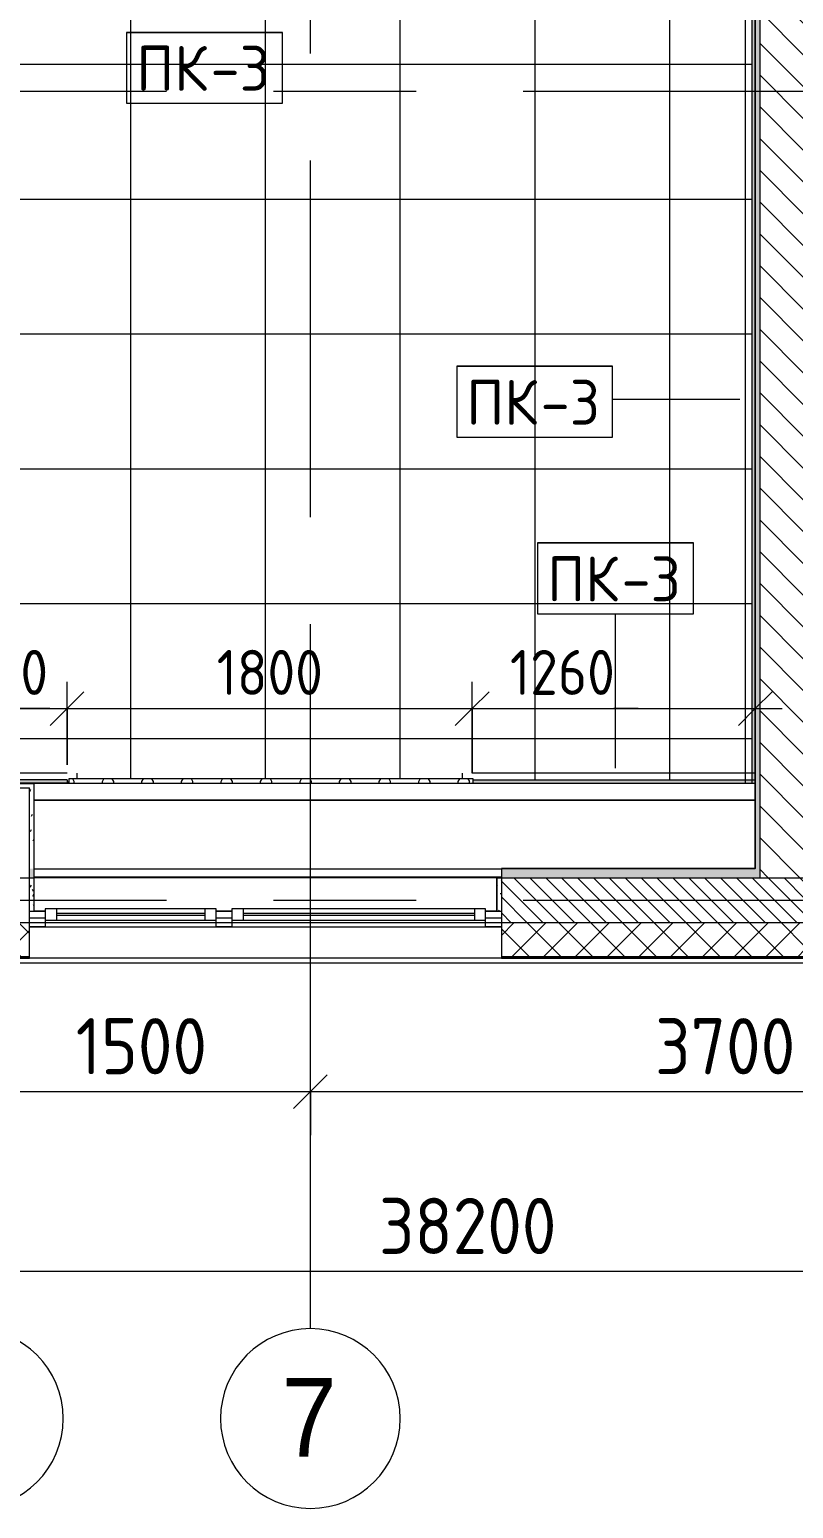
# Model space of a CAD drawing. Header units: millimetres. Extents: x -4005 to 195566, y -8553 to 29000.
# Drawn here: x 17260 to 20660, y -2706 to 3874 of the extents above; entities that cross this region are included whole.
import ezdxf

# ---------------------------------------------------------------- set-up
doc = ezdxf.new("R2010")
doc.units = ezdxf.units.MM
doc.linetypes.add('Осевая', pattern=[3175, 635, -476.25, 1587.5, -476.25])
for name, color, linetype, lineweight in [('A-ANNO-DIMS', 7, 'Continuous', 9), ('A-ANNO-DIMS-100', 7, 'Continuous', 9), ('A-FLOR-PATT', 7, 'Continuous', 9), ('A-GENM', 7, 'Continuous', 9), ('A-GENM-IDEN', 7, 'Continuous', 9), ('A-GLAZ', 7, 'Continuous', 9), ('A-GLAZ-1', 7, 'Continuous', 13), ('A-WALL', 7, 'Continuous', 9), ('I-WALL', 7, 'Continuous', 9), ('Знаки', 7, 'Continuous', 9), ('Оси', 7, 'Continuous', 9), ('Оси-1', 7, 'Continuous', 20), ('Оси-2', 7, 'Осевая', 9)]:
    doc.layers.add(name, color=color, linetype=linetype, lineweight=lineweight)
for name, color, linetype, lineweight, true_color in [('A-FLOR-1', 7, 'Continuous', 9, 0x787878), ('A-GENM-1', 7, 'Continuous', 9, 0xff8040), ('A-GENM-2', 7, 'Continuous', 9, 0x004000), ('A-WALL-1', 9, 'Continuous', 9, 0x808080), ('A-WALL-FNSH-1', 9, 'Continuous', 9, 0x808080), ('I-WALL-2', 9, 'Continuous', 9, 0x808080)]:
    doc.layers.add(name, color=color, linetype=linetype, lineweight=lineweight, true_color=true_color)
doc.styles.add('Arial', font='arial.ttf', dxfattribs={"width": 0.9, "height": 350})
doc.styles.add('GOST Common_1', font='GOST_Common.ttf', dxfattribs={"height": 200})
doc.styles.add('ISOCPEUR', font='isocpeur.ttf', dxfattribs={"width": 0.9, "height": 250})
doc.styles.add('ISOCPEUR_1', font='isocpeur.ttf', dxfattribs={"width": 0.9, "height": 200})
doc.dimstyles.new('ISO-2_0_0_9К_Средний_округл2', dxfattribs={"dimscale": 304.8, "dimtxt": 199.196235, "dimasz": 0.492126, "dimexe": 0.393701, "dimexo": 0, "dimgap": 0, "dimtad": 1, "dimdec": 0, "dimrnd": 10, "dimzin": 0, "dimdsep": 46, "dimtxsty": 'ISOCPEUR_1', "dimblk1": 'OBLIQUE', "dimblk2": 'OBLIQUE', "dimsah": 1, "dimcen": 0.09, "dimdle": 0.393701, "dimazin": 0, "dimtfac": 1, "dimtdec": 4, "dimtix": 1, "dimtmove": 0, "dimatfit": 3, "dimfxl": 1, "dimtvp": 1, "dimtolj": 1, "dimtzin": 0, "dimarcsym": 2})
doc.dimstyles.new('ISO-2_0_0_9К_Средний_округл2_1', dxfattribs={"dimscale": 304.8, "dimtxt": 199.196235, "dimasz": 0.492126, "dimexe": 0.393701, "dimexo": 0, "dimgap": 0, "dimtad": 1, "dimdec": 0, "dimrnd": 10, "dimzin": 0, "dimdsep": 46, "dimtxsty": 'ISOCPEUR_1', "dimblk1": 'OBLIQUE', "dimblk2": 'OBLIQUE', "dimsah": 1, "dimcen": 0.09, "dimdle": 0.393701, "dimazin": 0, "dimtfac": 1, "dimtdec": 4, "dimtix": 1, "dimtmove": 1, "dimatfit": 3, "dimfxl": 1, "dimtvp": 1, "dimtolj": 1, "dimtzin": 0, "dimarcsym": 2})
doc.dimstyles.new('ISO-2_5_0_9К_БОЛЬШОЙ', dxfattribs={"dimscale": 304.8, "dimtxt": 248.995294, "dimasz": 0.492126, "dimexe": 0.393701, "dimexo": 0.984252, "dimgap": 0, "dimtad": 1, "dimdec": 0, "dimrnd": 10, "dimzin": 0, "dimdsep": 46, "dimtxsty": 'ISOCPEUR', "dimblk1": 'OBLIQUE', "dimblk2": 'OBLIQUE', "dimsah": 1, "dimcen": 0.09, "dimdle": 0.393701, "dimazin": 0, "dimtfac": 1, "dimtdec": 4, "dimtix": 1, "dimtmove": 0, "dimatfit": 3, "dimfxl": 1, "dimtvp": 1, "dimtolj": 1, "dimtzin": 0, "dimarcsym": 2})
pattern_1 = [(0, (0, 0), (121.92, 30.48), [10.058, -81.382, 10.058, -81.382, -487.68]), (0, (0, 0), (121.92, 30.48), [-182.88, 10.058, -172.822, 10.058, -81.382, -213.36]), (0, (0, 0), (121.92, 30.48), [-457.2, 10.058, -50.902, 10.058, -142.342]), (120, (45.72, 15.24), (-87.356454, 90.345817), [10.058, -81.382, 10.058, -81.382, -487.68]), (120, (45.72, 15.24), (-87.356454, 90.345817), [-182.88, 10.058, -172.822, 10.058, -81.382, -213.36]), (120, (45.72, 15.24), (-87.356454, 90.345817), [-457.2, 10.058, -50.902, 10.058, -142.342]), (240, (60.96, 76.2), (-34.563546, -120.825817), [10.058, -81.382, 10.058, -81.382, -487.68]), (240, (60.96, 76.2), (-34.563546, -120.825817), [-182.88, 10.058, -172.822, 10.058, -81.382, -213.36]), (240, (60.96, 76.2), (-34.563546, -120.825817), [-457.2, 10.058, -50.902, 10.058, -142.342])]

# ---------------------------------------------------------------- blocks, each defined once
blk = doc.blocks.new('120_Окно_СКБ_2Ст - 120_Окно_СКБ_2Ст 2100х2500 _мал створка справа_-22445857-План отделки полов с раскладкой материалов 1 этажа в осях 1-12')
at = {"layer": 'A-GLAZ'}
for p, q in [((1050, -57), (-1050, -57)), ((-1030, -127), (-980, -127)), ((-930, -107), (100, -107)), ((100, -117), (-930, -117)), ((150, -127), (220, -127)), ((270, -107), (930, -107)), ((930, -117), (270, -117)), ((980, -127), (1030, -127))]:
    blk.add_line(p, q, dxfattribs=at)
at = {"layer": 'A-GLAZ-1'}
for p, q in [((-1050, -127), (-1050, -57)), ((-1050, -57), (-980, -57)), ((-980, -57), (-980, -127)), ((150, -127), (150, -57)), ((150, -57), (220, -57)), ((220, -57), (220, -127)), ((980, -127), (980, -57)), ((980, -57), (1050, -57)), ((1050, -57), (1050, -127)), ((-980, -127), (-1050, -127)), ((150, -87), (-980, -87)), ((-980, -87), (-980, -137)), ((-930, -137), (-930, -87)), ((100, -137), (100, -87)), ((150, -137), (150, -87)), ((220, -127), (150, -127)), ((980, -87), (220, -87)), ((220, -87), (220, -137)), ((270, -137), (270, -87)), ((930, -137), (930, -87)), ((980, -137), (980, -87)), ((1050, -127), (980, -127)), ((-980, -137), (150, -137)), ((220, -137), (980, -137))]:
    blk.add_line(p, q, dxfattribs=at)
blk = doc.blocks.new('Плинтус - Плинтус керамогранит бежевый-32866308-План отделки полов с раскладкой материалов 1 этажа в осях 1-12')
at = {"layer": 'A-GENM-1'}
blk.add_hatch(color=256, dxfattribs=at).paths.add_polyline_path([(15, 0), (15, -15), (1255, -15), (1255, 0), (560.5, 0)])
for p, q in [((0, -15), (1255, -15)), ((0, -45), (1260, -45))]:
    blk.add_line(p, q, dxfattribs=at)
blk = doc.blocks.new('Плинтус - Плинтус темный _ст_школа_-32863666-План отделки полов с раскладкой материалов 1 этажа в осях 1-12')
at = {"layer": 'A-GENM-2'}
for p, q in [((0, 0), (0.6, -0.6)), ((0.6, -0.6), (1.3, 0))]:
    blk.add_line(p, q, dxfattribs=at)
blk = doc.blocks.new('Плинтус - Плинтус керамогранит бежевый-32866310-План отделки полов с раскладкой материалов 1 этажа в осях 1-12')
at = {"layer": 'A-GENM-1'}
blk.add_hatch(color=256, dxfattribs=at).paths.add_polyline_path([(0, 0), (0, -15), (938.2, -15), (937.4, 0), (146, 0)])
for p, q in [((0, 0), (938.2, 0)), ((0, -15), (0, 0)), ((0, -15), (938.2, -15)), ((0, -45), (938.2, -45)), ((938.2, 0), (938.2, -15))]:
    blk.add_line(p, q, dxfattribs=at)
blk = doc.blocks.new('Плинтус - Плинтус керамогранит бежевый-32866306-План отделки полов с раскладкой материалов 1 этажа в осях 1-12')
at = {"layer": 'A-GENM-1'}
blk.add_hatch(color=256, dxfattribs=at).paths.add_polyline_path([(3850, 0), (15, -1), (15, -15), (3850, -15)])
for p, q in [((0, -15), (3850, -15)), ((0, -45), (3850, -45))]:
    blk.add_line(p, q, dxfattribs=at)
blk = doc.blocks.new('Плинтус - Плинтус 3-29856491-План отделки полов с раскладкой материалов 1 этажа в осях 1-12')
at = {"layer": 'A-GENM'}
blk.add_line((-45, -45), (-20, -45), dxfattribs=at)
blk = doc.blocks.new('Плинтус - Плинтус 3-29856623-План отделки полов с раскладкой материалов 1 этажа в осях 1-12')
at = {"layer": 'A-GENM'}
blk.add_hatch(color=256, dxfattribs=at).paths.add_polyline_path([(75, -8.2), (83.2, -8.2), (75, 0)])
for p, q in [((83.2, -8.2), (75, 0)), ((95, -45), (120, -45))]:
    blk.add_line(p, q, dxfattribs=at)
blk = doc.blocks.new('Съемный металлический экран с перфорацией - E1-V94-План отделки полов с раскладкой материалов 1 этажа в осях 1-12')
at = {"layer": 'Знаки'}
h = blk.add_hatch(dxfattribs=at)
h.set_pattern_fill('FP_135', color=256, style=0, pattern_type=2)
h.set_pattern_definition([(0, (-17416.406, -520), (0, 50.8), [13.612, -74.376]), (60, (-17391.006, -513.194), (-43.99409, 25.4), [13.612, -74.376]), (120, (-17384.2, -487.794), (-43.99409, -25.4), [13.612, -74.376]), (30, (-17402.79, -520), (9e-05, 101.59984), [13.612, -87.988]), (30, (-17428.19, -476.01), (9e-05, 101.59984), [13.612, -87.988]), (150, (-17416.41, -520), (-87.9881, -50.79984), [13.612, -87.988]), (150, (-17391.01, -476.01), (-87.9881, -50.79984), [13.612, -87.988]), (90, (-17384.2, -501.41), (-87.988, 50.8), [13.612, -87.988]), (90, (-17435, -501.41), (-87.988, 50.8), [13.612, -87.988])])
h.paths.add_polyline_path([(0, 0), (1800, 0), (1800, 20), (0, 20)])
for p, q in [((1800, 20), (0, 20)), ((0, 20), (0, 0)), ((1800, 0), (1800, 20))]:
    blk.add_line(p, q, dxfattribs=at)
blk = doc.blocks.new('Зашивка приборов отопления21 - Зашивка приборов отопления-33282451-План отделки полов с раскладкой материалов 1 этажа в осях 1-12')
at = {"layer": 'A-WALL'}
for p, q in [((13270.9, 520), (10060.9, 520)), ((13270.9, 445), (10060.9, 445)), ((10060.9, 445), (13270.9, 445)), ((10061.7, 105), (12140.9, 105))]:
    blk.add_line(p, q, dxfattribs=at)
blk = doc.blocks.new('Ось сетки - D8-29747960-План отделки полов с раскладкой материалов 1 этажа в осях 1-12')
at = {"layer": 'Оси-1'}
for start, end in [(360, 180), (180, 360)]:
    blk.add_arc((0, 0), 4, start, end, dxfattribs=at)
blk = doc.blocks.new('DIMBLOCK6-План отделки полов с раскладкой материалов 1 этажа в осях 1-12')
at = {"layer": 'A-ANNO-DIMS-100'}
for p, q in [((17010, -1045.1), (17010, -731.2)), ((18510, -1045.1), (18510, -731.2)), ((17010, -851.2), (18510, -851.2)), ((17010, -851.2), (17010, -1045.1)), ((18510, -851.2), (18510, -1045.1))]:
    blk.add_line(p, q, dxfattribs=at)
at = {"layer": 'A-ANNO-DIMS-100', "lineweight": 20}
for p, q in [((17010, -851.2), (17085, -776.2)), ((18510, -851.2), (18585, -776.2)), ((17010, -851.2), (16935, -926.2)), ((18510, -851.2), (18435, -926.2))]:
    blk.add_line(p, q, dxfattribs=at)
at = {"layer": 'A-ANNO-DIMS-100', "color": 0, "insert": (17465.5, -524.5), "char_height": 250, "width": 706.764, "attachment_point": 1, "line_spacing_factor": 1.149209, "style": 'ISOCPEUR'}
blk.add_mtext('1500', dxfattribs=at)
blk = doc.blocks.new('_Oblique')
at = {"color": 0, "linetype": 'ByBlock', "lineweight": -2}
blk.add_line((-0.5, -0.5), (0.5, 0.5), dxfattribs=at)
blk = doc.blocks.new('DIMBLOCK7-План отделки полов с раскладкой материалов 1 этажа в осях 1-12')
at = {"layer": 'A-ANNO-DIMS-100'}
for p, q in [((18510, -1045.1), (18510, -731.2)), ((22210, -1045.1), (22210, -731.2)), ((18510, -851.2), (22210, -851.2)), ((18510, -851.2), (18510, -1045.1)), ((22210, -851.2), (22210, -1045.1))]:
    blk.add_line(p, q, dxfattribs=at)
at = {"layer": 'A-ANNO-DIMS-100', "lineweight": 20}
for p, q in [((18510, -851.2), (18585, -776.2)), ((22210, -851.2), (22285, -776.2)), ((18510, -851.2), (18435, -926.2)), ((22210, -851.2), (22135, -926.2))]:
    blk.add_line(p, q, dxfattribs=at)
at = {"layer": 'A-ANNO-DIMS-100', "color": 0, "insert": (20044, -524.5), "char_height": 250, "width": 758.478, "attachment_point": 1, "line_spacing_factor": 1.149209, "style": 'ISOCPEUR'}
blk.add_mtext('3700', dxfattribs=at)
blk = doc.blocks.new('DIMBLOCK26-План отделки полов с раскладкой материалов 1 этажа в осях 1-12')
at = {"layer": 'A-ANNO-DIMS-100'}
for p, q in [((110, -1845.1), (110, -1531.2)), ((38310, -1845.1), (38310, -1531.2)), ((-10, -1651.2), (38430, -1651.2)), ((110, -1651.2), (110, -1845.1)), ((38310, -1651.2), (38310, -1845.1))]:
    blk.add_line(p, q, dxfattribs=at)
at = {"layer": 'A-ANNO-DIMS-100', "lineweight": 20}
for p, q in [((110, -1651.2), (185, -1576.2)), ((38310, -1651.2), (38385, -1576.2)), ((110, -1651.2), (35, -1726.2)), ((38310, -1651.2), (38235, -1726.2))]:
    blk.add_line(p, q, dxfattribs=at)
at = {"layer": 'A-ANNO-DIMS-100', "color": 0, "insert": (18815, -1324.5), "char_height": 250, "width": 948.097, "attachment_point": 1, "line_spacing_factor": 1.149209, "style": 'ISOCPEUR'}
blk.add_mtext('38200', dxfattribs=at)
blk = doc.blocks.new('Mark Reiling - Mark Reiling-26174330-План отделки полов с раскладкой материалов 1 этажа в осях 1-12')
at = {"layer": 'A-GENM-IDEN'}
for p, q in [((-3.47, 1.49), (-3.47, -1.663)), ((-3.47, 1.49), (3.47, 1.49)), ((3.47, 1.49), (-3.47, 1.49)), ((-3.47, 1.49), (-3.47, -1.663)), ((3.47, -1.663), (3.47, 1.49)), ((3.47, -1.663), (3.47, 1.49)), ((-3.47, -1.663), (3.47, -1.663)), ((-3.47, -1.663), (3.47, -1.663))]:
    blk.add_line(p, q, dxfattribs=at)
blk = doc.blocks.new('DIMBLOCK44-План отделки полов с раскладкой материалов 1 этажа в осях 1-12')
at = {"layer": 'A-ANNO-DIMS-100'}
for p, q in [((17426.8, 602), (17426.8, 972.6)), ((19230, 565), (19230, 972.6)), ((17306.8, 852.6), (19230, 852.6)), ((17426.8, 852.6), (17426.8, 602)), ((19230, 852.6), (19230, 565))]:
    blk.add_line(p, q, dxfattribs=at)
at = {"layer": 'A-ANNO-DIMS-100', "lineweight": 20}
for p, q in [((17426.8, 852.6), (17501.8, 927.6)), ((19230, 852.6), (19305, 927.6)), ((17426.8, 852.6), (17351.8, 777.6)), ((19230, 852.6), (19155, 777.6))]:
    blk.add_line(p, q, dxfattribs=at)
at = {"layer": 'A-ANNO-DIMS-100', "color": 0, "insert": (18092.8, 1113.9), "char_height": 200, "width": 565.411, "attachment_point": 1, "line_spacing_factor": 1.149209, "style": 'ISOCPEUR_1'}
blk.add_mtext('1800', dxfattribs=at)
blk = doc.blocks.new('DIMBLOCK45-План отделки полов с раскладкой материалов 1 этажа в осях 1-12')
at = {"layer": 'A-ANNO-DIMS-100'}
for p, q in [((19230, 565), (19230, 972.6)), ((20490, 958.7), (20490, 732.6)), ((20490, 852.6), (20490, 958.7)), ((19230, 852.6), (20610, 852.6)), ((19230, 852.6), (19230, 565)), ((19398.2, 852.6), (19969.4, 852.6)), ((19969.4, 852.6), (19860, 852.6))]:
    blk.add_line(p, q, dxfattribs=at)
at = {"layer": 'A-ANNO-DIMS-100', "lineweight": 20}
for p, q in [((19230, 852.6), (19305, 927.6)), ((20490, 852.6), (20565, 927.6)), ((19230, 852.6), (19155, 777.6)), ((20490, 852.6), (20415, 777.6))]:
    blk.add_line(p, q, dxfattribs=at)
at = {"layer": 'A-ANNO-DIMS-100', "color": 0, "insert": (19398.2, 1113.9), "char_height": 200, "width": 565.411, "attachment_point": 1, "line_spacing_factor": 1.149209, "style": 'ISOCPEUR_1'}
blk.add_mtext('1260', dxfattribs=at)
blk = doc.blocks.new('DIMBLOCK47-План отделки полов с раскладкой материалов 1 этажа в осях 1-12')
at = {"layer": 'A-ANNO-DIMS-100'}
for p, q in [((16489.8, 520), (16489.8, 972.6)), ((17426.8, 809.5), (17426.8, 972.6)), ((16489.8, 852.6), (17546.8, 852.6)), ((16489.8, 852.6), (16489.8, 520)), ((16851.1, 852.6), (16958.3, 852.6)), ((17349.5, 852.6), (16851.1, 852.6)), ((17426.8, 852.6), (17426.8, 809.5))]:
    blk.add_line(p, q, dxfattribs=at)
at = {"layer": 'A-ANNO-DIMS-100', "lineweight": 20}
for p, q in [((16489.8, 852.6), (16564.8, 927.6)), ((17426.8, 852.6), (17501.8, 927.6)), ((16489.8, 852.6), (16414.8, 777.6)), ((17426.8, 852.6), (17351.8, 777.6))]:
    blk.add_line(p, q, dxfattribs=at)
at = {"layer": 'A-ANNO-DIMS-100', "color": 0, "insert": (16951.1, 1113.9), "char_height": 200, "width": 478.071, "attachment_point": 1, "line_spacing_factor": 1.149209, "style": 'ISOCPEUR_1'}
blk.add_mtext('940', dxfattribs=at)

msp = doc.modelspace()

# ---------------------------------------------------------------- hatches: boundary and pattern name
at = {"layer": 'A-FLOR-PATT'}
h = msp.add_hatch(dxfattribs=at)
h.set_pattern_fill('FP_115', color=256, style=0, pattern_type=2)
h.set_pattern_definition([(180, (6909.74, 3720), (7e-14, -600), []), (270, (6909.74, 3720), (600, 4e-14), [])])
h.paths.add_polyline_path([(15535, 140), (15535, 160.3), (14935, 160.3), (14935, 140), (15528, 140)])
h.paths.add_polyline_path([(9772.3, 140), (9835, 140), (9835, 159.9), (9434.7, 159.9), (9434.7, 140)])
h.paths.add_polyline_path([(16510, 520), (17426.8, 520), (17435, 528.2), (17435, 540), (19235, 540), (19235, 535), (20475, 535), (20475, 4355), (14310, 4355), (14310, 4370), (14295, 4370), (14295, 7693), (14310, 7693), (14310, 7700), (14265, 7700), (14265, 7693), (14215, 7693), (14215, 7843), (14225, 7843), (14225, 7863), (14175, 7863), (14175, 7903), (14225, 7903), (14225, 7900), (14310, 7900), (14310, 7920), (13957.1, 7920), (13956.8, 7917.8), (13785, 7917.8), (13784.8, 7920), (12780, 7920), (12780, 7900), (12865, 7900), (12865, 7903), (12915, 7903), (12915, 7863), (12865, 7863), (12865, 7843), (12875, 7843), (12875, 7693), (12825, 7693), (12825, 7700), (12780, 7700), (12780, 7693), (12795, 7693), (12795, 7050), (12780, 7050), (12780, 7035), (11460, 7035), (11460, 7050), (11445, 7050.4), (11445, 7665), (8775, 7665), (8775, 7120), (8760, 7120), (8758.9, 7105), (7640, 7105), (7640, 7120), (7625, 7120), (7625, 7693), (6005, 7693), (6005, 7920), (5488.2, 7920), (5487.5, 7910.8), (5422.5, 7910.8), (5421.8, 7920), (4610.2, 7920), (4610.2, 7913), (4520, 7913), (4520, 7920), (4505, 7920), (4505, 7900), (4555, 7900), (4555, 7883), (4545, 7883), (4545, 7843), (4555, 7843), (4555, 7693), (3765, 7693), (3765, 535), (4231, 535), (4231, 520), (4234, 523), (4234, 540), (6034, 540), (6034, 535), (8280.2, 535), (8280.2, 520), (8295.2, 535), (8295.2, 520), (8409.7, 520), (8409.7, 540), (9209.7, 540), (9209.7, 520), (9323.7, 520.6), (9323.7, 535), (9338.7, 520), (9339.7, 535), (10121, 535), (10121, 520), (10125, 524), (10125, 540), (11925, 540), (11925, 535), (12912.4, 535), (12912.4, 520), (12927.4, 535), (12927.4, 540), (14715.8, 540), (14715.8, 586.3), (14730.8, 571.3), (14730.8, 520), (15631, 521), (15645, 535), (15645, 520), (15658.8, 520), (15658.8, 540), (16458.8, 540), (16458.8, 520), (16473.8, 520), (16473.8, 534.9), (16490, 520)])
h.paths.add_polyline_path([(17272.4, 521), (16488.7, 521.3), (16488.7, 536), (17426.8, 535), (17426.8, 521), (17279.1, 521)])
h.paths.add_polyline_path([(14935, 571), (14731, 571), (14731, 586), (15631, 586), (15630, 571), (15189.5, 571)])
h.paths.add_polyline_path([(14255, 7843), (14265, 7843), (14265, 7883), (14255, 7883)])
h.paths.add_polyline_path([(12825, 7843), (12835, 7843), (12834.7, 7883), (12825, 7883), (12825, 7878.8)])
at = {"layer": 'A-WALL'}
h = msp.add_hatch(dxfattribs=at)
h.set_pattern_fill('FP_33', color=256, style=0, pattern_type=2)
h.set_pattern_definition([(135, (0, 0), (-35.35534, -35.35534), [])])
h.paths.add_polyline_path([(19360, -100), (20710, -100), (20710, 100), (19360, 100), (19360, -80)])
h.paths.add_polyline_path([(6830, -100), (7660, -100), (7660, 100), (6830, 100), (6830, -80)])
h.paths.add_polyline_path([(9359.7, -100), (9910, -100), (9910, 100), (9159.7, 100), (9159.7, -100), (9339.7, -100)])
h.paths.add_polyline_path([(28309.7, -100), (28309.7, 100), (27310, 100), (27310, -100), (28055.3, -100)])
h.paths.add_polyline_path([(26410, -100), (26410, 100), (26160, 100), (26160, -100), (26362.4, -100)])
h.paths.add_polyline_path([(12160, -100), (12160, 100), (12010, 100), (12010, -100), (12140, -100)])
h.paths.add_polyline_path([(14860, -100), (15610, -100), (15610, 100), (14860, 100), (14860, -80)])
h.paths.add_polyline_path([(25435, -100), (25560, -100), (25560, 100), (25435, 100), (25435, -80)])
h.paths.add_polyline_path([(16510, -100), (16660, -100), (16660, 100), (16510, 100), (16510, -80)])
h.paths.add_polyline_path([(22635, -100), (22635, 100), (22510, 100), (22510, -100)])
h.paths.add_polyline_path([(21610, -100), (21910, -100), (21910, 100), (21610, 100), (21610, -80)])
h = msp.add_hatch(dxfattribs=at)
h.set_pattern_fill('FP_8', color=256, style=0, pattern_type=2)
h.set_pattern_definition([(45, (0, 0), (-70.71068, 70.71068), []), (135, (0, 0), (-70.71068, -70.71068), [])])
h.paths.add_polyline_path([(38212.5, -250), (38889.7, -250), (38889.7, -100), (37990, -100), (37990, -250)])
h.paths.add_polyline_path([(28309.7, -250), (28309.7, -100), (27310, -100), (27310, -250), (28055.3, -250)])
h.paths.add_polyline_path([(29209.7, -250), (30210, -250), (30210, -100), (29209.7, -100), (29209.7, -207.1)])
h.paths.add_polyline_path([(33010, -250), (33870, -250), (33870, -100), (33010, -100), (33010, -197.6)])
h.paths.add_polyline_path([(35970, -250), (37090, -250), (37090, -100), (35970, -100), (35970, -190.3)])
h.paths.add_polyline_path([(7660, -250), (8259.7, -250), (8259.7, -100), (6830, -100), (6830, -250)])
h.paths.add_polyline_path([(26023.8, -250), (26410, -250), (26410, -100), (25435, -100), (25435, -250)])
h.paths.add_polyline_path([(12010, -250), (12760, -250), (12760, -100), (12010, -100), (12010, -249.9)])
h.paths.add_polyline_path([(22635, -250), (22635, -100), (21610, -100), (21610, -250), (21961, -250)])
h.paths.add_polyline_path([(15610, -250), (15610, -100), (14860, -100), (14860, -250), (15189.5, -250)])
h.paths.add_polyline_path([(16510, -250), (17260, -250), (17260, -100), (16510, -100), (16510, -238.7)])
h.paths.add_polyline_path([(19360, -250), (20710, -250), (20710, -100), (19360, -100), (19360, -231.6)])
h.paths.add_polyline_path([(-260, -250), (3730, -250), (3730, -100), (-260, -100), (-260, -210)])
h.paths.add_polyline_path([(9910, -250), (9910, -100), (9159.7, -100), (9159.7, -250), (9772.3, -250)])
at = {"layer": 'I-WALL'}
h = msp.add_hatch(dxfattribs=at)
h.set_pattern_fill('FP_20', color=256, style=0, pattern_type=2)
h.set_pattern_definition([(135, (0, 0), (-70.7107, -70.7107), [])])
h.paths.add_polyline_path([(20606.7, 100), (20710, 100), (20710, 7680), (20510, 7680), (20510, 100)])
at = {"layer": 'I-WALL-2'}
h = msp.add_hatch(dxfattribs=at)
h.set_pattern_fill('FP_116', color=256, style=0, pattern_type=2)
h.set_pattern_definition(pattern_1)
h.paths.add_polyline_path([(20510, 100), (20510, 4370), (20490, 4370), (20490, 100)])
h = msp.add_hatch(dxfattribs=at)
h.set_pattern_fill('FP_116', color=256, style=0, pattern_type=2)
h.set_pattern_definition(pattern_1)
h.paths.add_polyline_path([(17260, 140), (17280, 140), (17279.1, 520), (17260, 520), (17260, 160.3)])
h = msp.add_hatch(dxfattribs=at)
h.set_pattern_fill('FP_116', color=256, style=0, pattern_type=2)
h.set_pattern_definition(pattern_1)
h.paths.add_polyline_path([(20082.7, 100), (20490, 100), (20490, 140), (19360, 140), (19360, 100), (19929.5, 100)])
h.paths.add_polyline_path([(17280, 100), (17281, 100), (17280, 140), (17260, 140), (17260, 100)])
h = msp.add_hatch(dxfattribs=at)
h.set_pattern_fill('FP_116', color=256, style=0, pattern_type=2)
h.set_pattern_definition(pattern_1)
h.paths.add_polyline_path([(17280, -48), (17280, 100), (17260, 100), (17260, -48)])
h = msp.add_hatch(dxfattribs=at)
h.set_pattern_fill('FP_116', color=256, style=0, pattern_type=2)
h.set_pattern_definition(pattern_1)
h.paths.add_polyline_path([(19360, -48), (19360, 100), (19340, 99.3), (19340, -48)])

# ---------------------------------------------------------------- linework, layer by layer
at = {"layer": 'A-FLOR-1'}
msp.add_line((20490, 445), (17280, 445), dxfattribs=at)
at = {"layer": 'A-GENM-IDEN'}
for p, q in [((20422.1, 2228.5), (19855.2, 2228.5)), ((19868.1, 588.1), (19868.1, 1270.6))]:
    msp.add_line(p, q, dxfattribs=at)
at = {"layer": 'A-WALL'}
for p, q in [((20490, 141), (20490, 4370)), ((17280, 140), (17281, 140)), ((21910, -100), (14860, -100)), ((16510, -250), (17260, -250)), ((16510, -253), (17260, -253)), ((19360, -258), (17260, -258)), ((19360, -250), (20710, -250)), ((19360, -253), (20710, -253)), ((38889.7, -280), (-290, -280))]:
    msp.add_line(p, q, dxfattribs=at)
at = {"layer": 'A-WALL-1'}
for p, q in [((20510, 4390), (20510, 100)), ((16510, 500), (17260, 500)), ((17260, -250), (17260, 500)), ((17280, 140), (17280, 520)), ((17281, 100), (17281, 140)), ((19360, 140), (19360, -250)), ((20490, 140), (19360, 140)), ((16490, 100), (17280, 100)), ((17280, -48), (17280, 100)), ((19340, 100), (20730, 100)), ((19340, 100), (19340, -48)), ((17260, -48), (17280, -48)), ((19340, -48), (19360, -48))]:
    msp.add_line(p, q, dxfattribs=at)
at = {"layer": 'A-WALL-FNSH-1'}
for p, q in [((20489, 4369), (20489, 141)), ((17281, 521), (16488.8, 521)), ((16489.8, 520), (17280, 520)), ((17281, 140), (17281, 520)), ((20489, 141), (19360, 141)), ((19360, 141), (19360, 140)), ((20490, 140), (20490, 141)), ((17281, 100), (17280, 100)), ((17281, -48), (17281, 100)), ((19339, 100), (19339, -48)), ((19340, 100), (19339, 100)), ((17280, -48), (17281, -48)), ((19339, -48), (19340, -48)), ((16510, -258), (17260, -258)), ((17260, -258), (17260, -250)), ((19360, -250), (19360, -258)), ((19360, -258), (20710, -258))]:
    msp.add_line(p, q, dxfattribs=at)
at = {"layer": 'I-WALL'}
for p, q in [((17281, 521), (20489, 521)), ((17281, 521), (17281, 520)), ((20489, 520), (17281, 520)), ((17281, 140), (19360, 140)), ((19339, 100), (17281, 100)), ((17330, -80), (17260, -80)), ((18160, -80), (18090, -80)), ((19360, -80), (19290, -80))]:
    msp.add_line(p, q, dxfattribs=at)
at = {"layer": 'Оси'}
msp.add_line((18510, -1906.3), (18510, 593.7), dxfattribs=at)
at = {"layer": 'Оси-2'}
for p, q in [((18510, 593.7), (18510, 24898.1)), ((-704.7, 3600), (35850, 3600)), ((-704.7, 0), (35850, 0))]:
    msp.add_line(p, q, dxfattribs=at)

# ---------------------------------------------------------------- block references
at = {"layer": 'A-GENM'}
for name, p, rotation in [('Плинтус - Плинтус 3-29856623-План отделки полов с раскладкой материалов 1 этажа в осях 1-12', (17426.8, 445), 90), ('Плинтус - Плинтус 3-29856491-План отделки полов с раскладкой материалов 1 этажа в осях 1-12', (19230, 520), 270)]:
    msp.add_blockref(name, p, dxfattribs=dict(at, rotation=rotation))
at = {"layer": 'A-GENM-1'}
for name, p, rotation in [('Плинтус - Плинтус керамогранит бежевый-32866306-План отделки полов с раскладкой материалов 1 этажа в осях 1-12', (20490, 4370), 269.9999999999997), ('Плинтус - Плинтус керамогранит бежевый-32866310-План отделки полов с раскладкой материалов 1 этажа в осях 1-12', (17426.8, 521), 180), ('Плинтус - Плинтус керамогранит бежевый-32866308-План отделки полов с раскладкой материалов 1 этажа в осях 1-12', (20490, 520), 180)]:
    msp.add_blockref(name, p, dxfattribs=dict(at, rotation=rotation))
at = {"layer": 'A-GENM-2', "rotation": 90}
msp.add_blockref('Плинтус - Плинтус темный _ст_школа_-32863666-План отделки полов с раскладкой материалов 1 этажа в осях 1-12', (17280, 520), dxfattribs=at)
at = {"layer": 'A-GENM-IDEN', "xscale": 99.99999999999993, "yscale": 99.99999999999993, "zscale": 99.99999999999993}
for p in [(18038.8, 3713.2), (19508.2, 2227), (19868.1, 1441.1)]:
    msp.add_blockref('Mark Reiling - Mark Reiling-26174330-План отделки полов с раскладкой материалов 1 этажа в осях 1-12', p, dxfattribs=at)
at = {"layer": 'A-GLAZ', "rotation": 180}
msp.add_blockref('120_Окно_СКБ_2Ст - 120_Окно_СКБ_2Ст 2100х2500 _мал створка справа_-22445857-План отделки полов с раскладкой материалов 1 этажа в осях 1-12', (18310, -175), dxfattribs=at)
at = {"layer": 'A-WALL'}
msp.add_blockref('Зашивка приборов отопления21 - Зашивка приборов отопления-33282451-План отделки полов с раскладкой материалов 1 этажа в осях 1-12', (7219.1, 0), dxfattribs=at)
at = {"layer": 'Знаки'}
msp.add_blockref('Съемный металлический экран с перфорацией - E1-V94-План отделки полов с раскладкой материалов 1 этажа в осях 1-12', (17435, 520), dxfattribs=at)
at = {"layer": 'Оси-1', "xscale": 99.99999999999993, "yscale": 99.99999999999993, "zscale": 99.99999999999993}
for p in [(17010, -2306.3), (18510, -2306.3)]:
    msp.add_blockref('Ось сетки - D8-29747960-План отделки полов с раскладкой материалов 1 этажа в осях 1-12', p, dxfattribs=at)

# ---------------------------------------------------------------- texts
at = {"layer": 'A-GENM-IDEN', "char_height": 200, "attachment_point": 1, "style": 'GOST Common_1'}
for s, insert, width in [('ПК', (17734.7, 3802.3), 400.844), ('-3', (18065.4, 3802.3), 344.726), ('ПК', (19204.1, 2316), 400.844), ('-3', (19534.8, 2316), 344.726), ('ПК', (19564, 1530.2), 400.844), ('-3', (19894.7, 1530.2), 344.726)]:
    msp.add_mtext(s, dxfattribs=dict(at, insert=insert, width=width))
at = {"layer": 'Оси', "insert": (18382.5, -2125.6), "char_height": 350, "width": 303.038, "attachment_point": 1, "style": 'Arial'}
msp.add_mtext('\\fArial|b0|i0|c204|p34|;\\W.9;7', dxfattribs=at)

# ---------------------------------------------------------------- dimensions: what is measured, and where the dimension line sits
at = {"layer": 'A-ANNO-DIMS'}
for base, p1, p2, override, picture, middle in [((17426.8, 852.6), (16489.8, 520), (17426.8, 809.5), {"dimpost": '<>', "dimfxl": 980.719231}, 'DIMBLOCK47-План отделки полов с раскладкой материалов 1 этажа в осях 1-12', (17190.2, 980.6)), ((20490, 852.6), (19230, 565), (20490, 958.7), {"dimpost": '<>', "dimfxl": 1320.079107}, 'DIMBLOCK45-План отделки полов с раскладкой материалов 1 этажа в осях 1-12', (19680.9, 980.6))]:
    dim = msp.add_linear_dim(base=base, p1=p1, p2=p2, dimstyle='ISO-2_0_0_9К_Средний_округл2_1', override=override, dxfattribs=at)
    dim.commit()
    dim.dimension.update_dxf_attribs({"geometry": picture, "text_midpoint": middle, "dimtype": 160})
for base, p1, p2, dimstyle, override, picture, middle in [((19230, 852.6), (17426.8, 602), (19230, 565), 'ISO-2_0_0_9К_Средний_округл2', {"dimpost": '<>', "dimfxl": 1803.533606}, 'DIMBLOCK44-План отделки полов с раскладкой материалов 1 этажа в осях 1-12', (18328.4, 952.6)), ((18510, -851.2), (17010, -745.1), (18510, -745.1), 'ISO-2_5_0_9К_БОЛЬШОЙ', {"dimpost": '<>', "dimfxl": 1500}, 'DIMBLOCK6-План отделки полов с раскладкой материалов 1 этажа в осях 1-12', (17760, -726.2)), ((22210, -851.2), (18510, -745.1), (22210, -745.1), 'ISO-2_5_0_9К_БОЛЬШОЙ', {"dimpost": '<>', "dimfxl": 3700}, 'DIMBLOCK7-План отделки полов с раскладкой материалов 1 этажа в осях 1-12', (20360, -726.2)), ((38310, -1651.2), (110, -1545.1), (38310, -1545.1), 'ISO-2_5_0_9К_БОЛЬШОЙ', {"dimpost": '<>', "dimfxl": 38199.999966}, 'DIMBLOCK26-План отделки полов с раскладкой материалов 1 этажа в осях 1-12', (19210, -1526.2))]:
    dim = msp.add_linear_dim(base=base, p1=p1, p2=p2, dimstyle=dimstyle, override=override, dxfattribs=at)
    dim.commit()
    dim.dimension.update_dxf_attribs({"geometry": picture, "text_midpoint": middle})

doc.saveas('drawing.dxf')
